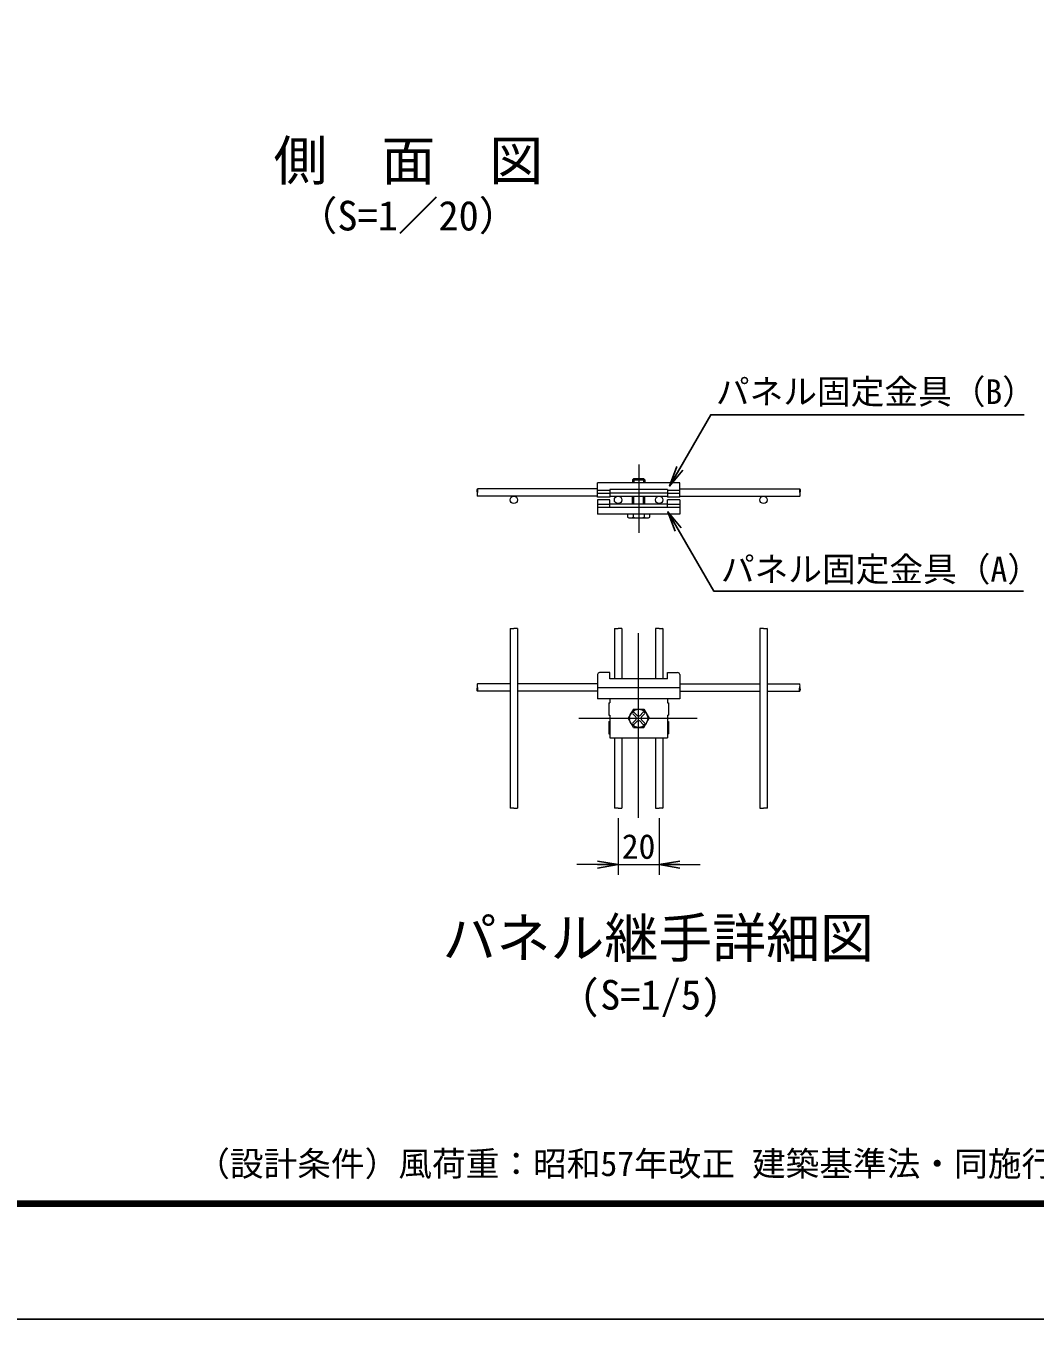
# Model space of a CAD drawing. Units: millimetres, scale not verified, with parts at other scales. Extents: x -396 to 8004, y -2970 to 2970.
# Drawn here: x 3122 to 5087, y -2970 to -451 of the extents above; entities that cross this region are included whole.
import ezdxf
from ezdxf.enums import TextEntityAlignment as Align

# ---------------------------------------------------------------- set-up
doc = ezdxf.new("R2010")
doc.units = ezdxf.units.MM
doc.header["$LTSCALE"] = 20
doc.linetypes.add('USER1', pattern=[50.8, 31.75, -6.35, 6.35, -6.35])
for name, color, linetype, lineweight in [('0-2_D-STR-DIM', 7, 'Continuous', 13), ('0-3_D-STR3', 3, 'Continuous', 13), ('0-4_D-BMK', 2, 'USER1', 13), ('0-6_D-STR2', 7, 'Continuous', 13), ('0-7_0', 7, 'Continuous', 25), ('0-8_D-STR-TXT', 7, 'Continuous', 25), ('1-0_D-TTL', 7, 'Continuous', 25)]:
    doc.layers.add(name, color=color, linetype=linetype, lineweight=lineweight)
doc.layers.add('0-9_D-TTL-TXT', color=7, linetype='Continuous')
doc.styles.add('ＭＳ ゴシック', font='')
doc.styles.get('ＭＳ ゴシック').set_extended_font_data('MS Gothic')

# ---------------------------------------------------------------- blocks, each defined once
blk = doc.blocks.new('_Open')
at = {"layer": '0-7_0'}
blk.add_line((-20, 3.33), (0, 0), dxfattribs=at)
blk.add_lwpolyline([(-20, -3.33), (0, 0), (-20, 0)], dxfattribs=at)
blk = doc.blocks.new('MLeader4')
at = {"layer": '0-2_D-STR-DIM', "lineweight": 25}
blk.add_line((4386.17, -1435.5), (4371.94, -1397.53), dxfattribs=at)
for points in [[(4397.72, -1428.83), (4371.94, -1397.53), (4391.94, -1432.17)], [(4391.94, -1432.17), (4461.06, -1551.88), (5057.02, -1551.88), (5064.22, -1551.88)]]:
    blk.add_lwpolyline(points, dxfattribs=at)
blk = doc.blocks.new('MLeader5')
at = {"layer": '0-2_D-STR-DIM', "lineweight": 25}
blk.add_line((4400.75, -1316.18), (4374.97, -1347.49), dxfattribs=at)
for points in [[(4394.97, -1312.85), (4455.32, -1208.33), (5058.54, -1208.33), (5065.74, -1208.33)], [(4389.2, -1309.52), (4374.97, -1347.49), (4394.97, -1312.85)]]:
    blk.add_lwpolyline(points, dxfattribs=at)

msp = doc.modelspace()

# ---------------------------------------------------------------- linework, layer by layer
at = {"layer": '0-2_D-STR-DIM'}
for p, q in [((4274.76, -1994.52), (4274.76, -2104.77)), ((4354.76, -1994.52), (4354.76, -2104.77)), ((4234.76, -2084.77), (4194.76, -2084.77)), ((4274.76, -2084.77), (4354.76, -2084.77)), ((4394.76, -2084.77), (4434.76, -2084.77))]:
    msp.add_line(p, q, dxfattribs=at)
at = {"layer": '0-3_D-STR3'}
for p, q in [((4302.76, -1334.91), (4302.76, -1341.31)), ((4305.19, -1332.49), (4305.19, -1341.31)), ((4305.19, -1332.49), (4324.58, -1332.49)), ((4324.58, -1332.49), (4324.58, -1341.31)), ((4324.58, -1332.49), (4327.01, -1334.91)), ((4327.01, -1334.91), (4327.01, -1341.31)), ((4394.89, -1341.13), (4234.89, -1341.13)), ((4234.89, -1369.13), (4234.89, -1341.13)), ((4234.89, -1355.13), (4258.89, -1355.13)), ((4370.89, -1354.22), (4258.89, -1354.22)), ((4258.89, -1354.22), (4258.89, -1369.13)), ((4370.89, -1354.22), (4370.89, -1369.13)), ((4370.89, -1355.13), (4394.89, -1355.13)), ((4394.89, -1369.13), (4394.89, -1341.13)), ((4234.89, -1361.13), (4258.89, -1361.13)), ((4258.89, -1369.13), (4234.89, -1369.13)), ((4258.89, -1374.34), (4234.89, -1374.34)), ((4234.89, -1374.34), (4234.89, -1402.34)), ((4234.89, -1382.34), (4258.89, -1382.34)), ((4370.89, -1361.13), (4258.89, -1361.13)), ((4258.89, -1389.25), (4258.89, -1374.34)), ((4370.89, -1382.34), (4258.89, -1382.34)), ((4302.76, -1382.34), (4302.76, -1367.13)), ((4305.19, -1382.34), (4305.19, -1367.13)), ((4324.58, -1382.34), (4324.58, -1367.13)), ((4327.01, -1382.34), (4327.01, -1367.13)), ((4370.89, -1361.13), (4394.89, -1361.13)), ((4394.89, -1369.13), (4370.89, -1369.13)), ((4394.89, -1374.34), (4370.89, -1374.34)), ((4370.89, -1389.25), (4370.89, -1374.34)), ((4370.89, -1382.34), (4394.89, -1382.34)), ((4394.89, -1374.34), (4394.89, -1402.34)), ((4234.89, -1388.34), (4258.89, -1388.34)), ((4394.89, -1402.34), (4234.89, -1402.34)), ((4370.89, -1389.25), (4258.89, -1389.25)), ((4292.86, -1402.51), (4292.86, -1402.34)), ((4292.86, -1402.51), (4292.86, -1407.96)), ((4298.37, -1409.43), (4331.41, -1409.43)), ((4303.87, -1402.51), (4303.87, -1402.34)), ((4303.87, -1402.51), (4303.87, -1407.96)), ((4325.9, -1402.51), (4325.9, -1402.34)), ((4325.9, -1402.51), (4325.9, -1407.96)), ((4336.91, -1402.51), (4336.91, -1402.34)), ((4336.91, -1407.96), (4336.91, -1402.51)), ((4370.89, -1388.34), (4394.89, -1388.34)), ((4258.76, -1710.63), (4238.76, -1710.63)), ((4258.76, -1722.79), (4258.76, -1710.63)), ((4370.76, -1710.63), (4390.76, -1710.63)), ((4370.76, -1722.79), (4370.76, -1710.63)), ((4234.76, -1714.63), (4234.76, -1761.76)), ((4370.76, -1722.79), (4258.76, -1722.79)), ((4394.76, -1714.63), (4394.76, -1761.76)), ((4234.76, -1739.76), (4394.76, -1739.76)), ((4394.76, -1761.76), (4234.76, -1761.76)), ((4258.76, -1761.76), (4258.76, -1769.76)), ((4370.76, -1761.76), (4370.76, -1769.76)), ((4256.76, -1769.76), (4258.76, -1769.76)), ((4256.76, -1769.76), (4256.76, -1793.76)), ((4304.56, -1782.11), (4294.37, -1799.76)), ((4304.56, -1782.11), (4324.95, -1782.11)), ((4306.27, -1788.45), (4311.93, -1794.11)), ((4323.24, -1788.45), (4317.59, -1794.11)), ((4324.95, -1782.11), (4335.15, -1799.76)), ((4370.76, -1769.76), (4372.76, -1769.76)), ((4372.76, -1769.76), (4372.76, -1793.76)), ((4256.76, -1793.76), (4258.76, -1793.76)), ((4256.76, -1805.76), (4258.76, -1805.76)), ((4256.76, -1805.76), (4256.76, -1829.76)), ((4258.76, -1793.76), (4258.76, -1837.76)), ((4304.56, -1817.42), (4294.37, -1799.76)), ((4303.44, -1791.28), (4309.1, -1796.94)), ((4303.44, -1808.25), (4309.1, -1802.59)), ((4306.27, -1811.08), (4311.93, -1805.42)), ((4323.24, -1811.08), (4317.59, -1805.42)), ((4326.07, -1791.28), (4320.41, -1796.94)), ((4326.07, -1808.25), (4320.41, -1802.59)), ((4370.76, -1793.76), (4372.76, -1793.76)), ((4370.76, -1793.76), (4370.76, -1837.76)), ((4370.76, -1805.76), (4372.76, -1805.76)), ((4372.76, -1805.76), (4372.76, -1829.76)), ((4256.76, -1829.76), (4258.76, -1829.76)), ((4258.76, -1837.76), (4370.76, -1837.76)), ((4370.76, -1829.76), (4372.76, -1829.76))]:
    msp.add_line(p, q, dxfattribs=at)
for points in [[(4305.19, -1332.49), (4302.76, -1334.91), (4327.01, -1334.91)], [(4304.56, -1817.42), (4324.95, -1817.42), (4335.15, -1799.76)]]:
    msp.add_lwpolyline(points, dxfattribs=at)
msp.add_circle((4314.76, -1799.76), 17.66, dxfattribs=at)
for centre, radius, start, end in [((4298.37, -1398.42), 11.01, 240, 300), ((4314.89, -1367.59), 41.84, 254.73852, 285.26148), ((4331.41, -1398.42), 11.01, 240, 300), ((4238.76, -1714.63), 4, 90, 180), ((4390.76, -1714.63), 4, 0, 90), ((4304.86, -1789.86), 2, 45, 225), ((4324.66, -1789.86), 2, 315.00048, 135.00047), ((4304.86, -1809.66), 2, 135.00001, 314.99999), ((4306.27, -1799.76), 4, 314.99999, 45), ((4314.76, -1791.28), 4, 225.00001, 314.99999), ((4314.76, -1808.25), 4, 45, 135), ((4323.24, -1799.76), 4, 135, 225.00001), ((4324.66, -1809.66), 2, 225.00002, 45)]:
    msp.add_arc(centre, radius, start, end, dxfattribs=at)
at = {"layer": '0-4_D-BMK'}
for p, q in [((4314.89, -1305.29), (4314.89, -1438.35)), ((4314.76, -1993.78), (4314.76, -1634.2)), ((4198.42, -1799.76), (4428.83, -1799.76))]:
    msp.add_line(p, q, dxfattribs=at)
at = {"layer": '0-6_D-STR2'}
for p, q in [((4234.89, -1352.73), (4000.91, -1352.73)), ((4394.89, -1352.73), (4628.86, -1352.73)), ((4234.89, -1367.13), (4000.91, -1367.13)), ((4258.89, -1367.13), (4370.89, -1367.13)), ((4394.89, -1367.13), (4628.86, -1367.13)), ((4064.48, -1625.01), (4064.48, -1974.52)), ((4078.88, -1625.01), (4078.88, -1974.52)), ((4267.56, -1625.01), (4267.56, -1722.79)), ((4281.96, -1625.01), (4281.96, -1722.79)), ((4347.56, -1625.01), (4347.56, -1722.79)), ((4361.96, -1625.01), (4361.96, -1722.79)), ((4550.63, -1625.01), (4550.63, -1974.52)), ((4565.03, -1625.01), (4565.03, -1974.52)), ((4064.48, -1732.56), (4000.91, -1732.56)), ((4234.76, -1732.56), (4078.88, -1732.56)), ((4394.76, -1732.56), (4550.64, -1732.56)), ((4565.04, -1732.56), (4628.6, -1732.56)), ((4064.48, -1746.96), (4000.91, -1746.96)), ((4234.76, -1746.96), (4078.88, -1746.96)), ((4394.76, -1746.96), (4550.64, -1746.96)), ((4565.04, -1746.96), (4628.6, -1746.96)), ((4267.56, -1837.76), (4267.56, -1974.52)), ((4281.96, -1837.76), (4281.96, -1974.52)), ((4347.56, -1837.76), (4347.56, -1974.52)), ((4361.96, -1837.76), (4361.96, -1974.52))]:
    msp.add_line(p, q, dxfattribs=at)
for centre in [(4071.68, -1374.34), (4274.76, -1374.34), (4354.76, -1374.33), (4558.09, -1374.34)]:
    msp.add_circle(centre, 7.2, dxfattribs=at)
for centre, major_axis, start_param, end_param in [((4000.91, -1363.57), (0, 3.6), 0.0000003, 3.1416916), ((4628.86, -1363.57), (0, 3.6), 3.1414937, 6.283185), ((4075.28, -1625.01), (-3.6, 0), 3.1414937, 6.283185), ((4278.36, -1625.01), (-3.6, 0), 3.1414937, 6.283185), ((4351.15, -1625.01), (3.6, 0), 0.0000003, 3.1416916), ((4554.23, -1625.01), (3.6, 0), 0.0000003, 3.1416916), ((4000.91, -1736.16), (0, -3.6), 3.1414937, 6.283185), ((4628.6, -1736.16), (0, -3.6), 0.0000003, 3.1416916), ((4075.28, -1974.52), (-3.6, 0), 0.0000003, 3.1416916), ((4278.36, -1974.52), (-3.6, 0), 0.0000003, 3.1416916), ((4351.15, -1974.52), (3.6, 0), 3.1414937, 6.283185), ((4554.23, -1974.52), (3.6, 0), 3.1414937, 6.283185)]:
    msp.add_ellipse(centre, major_axis=major_axis, ratio=0.114898, start_param=start_param, end_param=end_param, dxfattribs=at)
for centre, major_axis in [((4000.91, -1356.36), (0, -3.6)), ((4628.86, -1356.36), (0, 3.6)), ((4068.08, -1625.01), (-3.6, 0)), ((4271.16, -1625.01), (-3.6, 0)), ((4358.36, -1625.01), (3.6, 0)), ((4561.44, -1625.01), (3.6, 0)), ((4000.91, -1743.37), (0, -3.6)), ((4628.6, -1743.37), (0, 3.6)), ((4068.08, -1974.52), (-3.6, 0)), ((4271.16, -1974.52), (-3.6, 0)), ((4358.36, -1974.52), (3.6, 0)), ((4561.44, -1974.52), (3.6, 0))]:
    msp.add_ellipse(centre, major_axis=major_axis, ratio=0.114898, dxfattribs=at)
at = {"layer": '1-0_D-TTL', "color": 2}
msp.add_lwpolyline([(-396.06, 2970), (8003.94, 2970), (8003.94, -2970), (-396.06, -2970)], close=True, dxfattribs=at)
at = {"layer": '1-0_D-TTL'}
for points in [[(-126.06, 2750), (7733.94, 2750), (7733.94, -2750), (-126.06, -2750)], [(-123.56, 2747.5), (7731.44, 2747.5), (7731.44, -2747.5), (-123.56, -2747.5)], [(-121.06, 2745), (7728.94, 2745), (7728.94, -2745), (-121.06, -2745)], [(-118.56, 2742.5), (7726.44, 2742.5), (7726.44, -2742.5), (-118.56, -2742.5)], [(-116.06, 2740), (7723.94, 2740), (7723.94, -2740), (-116.06, -2740)]]:
    msp.add_lwpolyline(points, close=True, dxfattribs=at)

# ---------------------------------------------------------------- block references
at = {"layer": '0-2_D-STR-DIM'}
for name in ['MLeader5', 'MLeader4']:
    msp.add_blockref(name, (0, 0), dxfattribs=at)
at = {"layer": '0-2_D-STR-DIM', "xscale": 2, "yscale": 2}
msp.add_blockref('_Open', (4274.76, -2084.77), dxfattribs=at)
at = {"layer": '0-2_D-STR-DIM', "xscale": 2, "yscale": 2, "rotation": 180}
msp.add_blockref('_Open', (4354.76, -2084.77), dxfattribs=at)

# ---------------------------------------------------------------- texts
at = {"layer": '0-2_D-STR-DIM', "style": 'ＭＳ ゴシック'}
msp.add_text('20', height=48.09, dxfattribs=at).set_placement((4282.01, -2087.82), align=Align.BOTTOM_LEFT)
at = {"layer": '0-8_D-STR-TXT', "style": 'ＭＳ ゴシック'}
for s, p in [('パネル固定金具（B）', (4465.25, -1201.91)), ('パネル固定金具（A）', (4475.08, -1547.72))]:
    msp.add_text(s, height=48.09, dxfattribs=at).set_placement(p, align=Align.BOTTOM_LEFT)
at = {"layer": '0-9_D-TTL-TXT', "style": 'ＭＳ ゴシック'}
for s, height, p in [('側\u3000面\u3000図', 76.98, (3603.99, -774.9)), ('（S=1／20）', 57.77, (3649.47, -866.87)), ('パネル継手詳細図', 76.98, (3933.06, -2289.03)), ('(S=1/5)', 57.77, (4200.61, -2384.47)), ('（設計条件）風荷重：昭和57年改正 建築基準法・同施行令に基づく風圧力に準拠。', 48.09, (3453.34, -2705.76))]:
    msp.add_text(s, height=height, dxfattribs=at).set_placement(p, align=Align.BOTTOM_LEFT)

doc.saveas('drawing.dxf')
